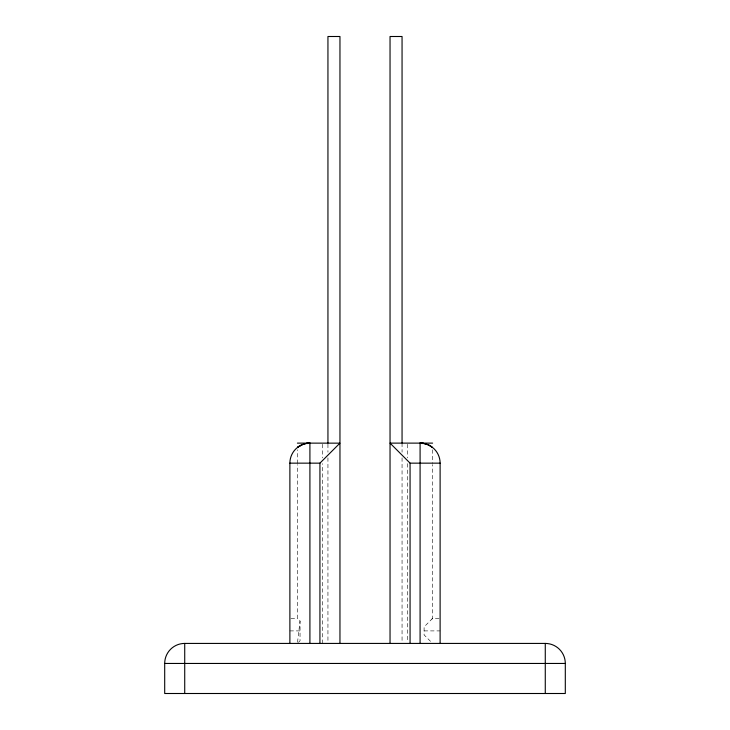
<?xml version="1.0" encoding="UTF-8"?>
<svg xmlns="http://www.w3.org/2000/svg" width="730" height="730" viewBox="0 0 730 730"><rect width="100%" height="100%" fill="white"/><g stroke="black" fill="none" stroke-linecap="round" stroke-linejoin="round"><path stroke-width="0.55" stroke-dasharray="3.65 2.74" d="M298.424 642.391L300.039 640.785L300.039 621.02L297.393 618.383L297.393 464.599M297.393 463.459L297.393 449.789M322.432 643.422L322.432 463.605M297.53 642.3L300.039 621.02M431.813 619.177L432.607 618.383L432.607 464.599M290.96 618.383L297.393 618.383M439.04 618.383L432.607 618.383L424.094 626.897L424.094 634.908L431.393 642.217M289.883 630.902L300.039 630.902M424.094 630.902L440.117 630.902M432.607 449.789L432.607 463.459M407.568 444.26L407.568 457.911M407.568 463.605L407.568 642.281M402.057 443.119L402.057 452.226M402.057 457.82L402.057 642.281M327.943 444.15L327.943 452.226M327.943 457.82L327.943 642.281M322.432 444.26L322.432 457.911"/><path stroke-width="1.09" d="M319.932 643.422L319.932 463.149L339.924 443.156L297.393 443.119M297.657 447.308L297.968 447.07M297.968 447.07L303.397 444.214M298.159 446.924L299.209 446.222M299.875 445.811L301.481 444.981M303.397 444.214L306.764 443.375M432.607 443.119L390.039 443.119L410.068 463.149L410.068 643.422M289.883 643.422L289.883 463.149L319.932 463.149M410.068 463.149L440.117 463.149L440.117 643.422M184.726 643.422L545.273 643.422A20.029 20.029 0 0 1 565.303 663.451L565.303 693.5L164.697 693.5L164.697 663.451A20.029 20.029 0 0 1 184.726 643.422L184.726 693.5M164.697 663.451L565.303 663.451M423.236 443.375L428.072 444.78L432.342 447.308M426.083 444.05L426.603 444.214M428.528 444.99L429.368 445.4M430.463 446.021L431.613 446.769M545.273 643.422L545.273 693.5M420.088 643.422L420.088 443.119A20.029 20.029 0 0 1 440.117 463.149M402.057 443.01L402.057 36.5L390.039 36.5L390.039 643.422M339.961 643.422L339.961 36.5L327.943 36.5L327.943 443.01M309.912 643.422L309.912 443.119A20.029 20.029 0 0 0 289.883 463.149M306.664 443.201A10.786 5.913 0 0 1 309.912 442.927M306.874 443.557A10.786 5.521 -0.5 0 1 309.912 443.311M420.088 443.311A10.786 5.521 0.5 0 1 423.126 443.557M420.088 442.927A10.786 5.913 0 0 1 423.336 443.201"/></g></svg>
